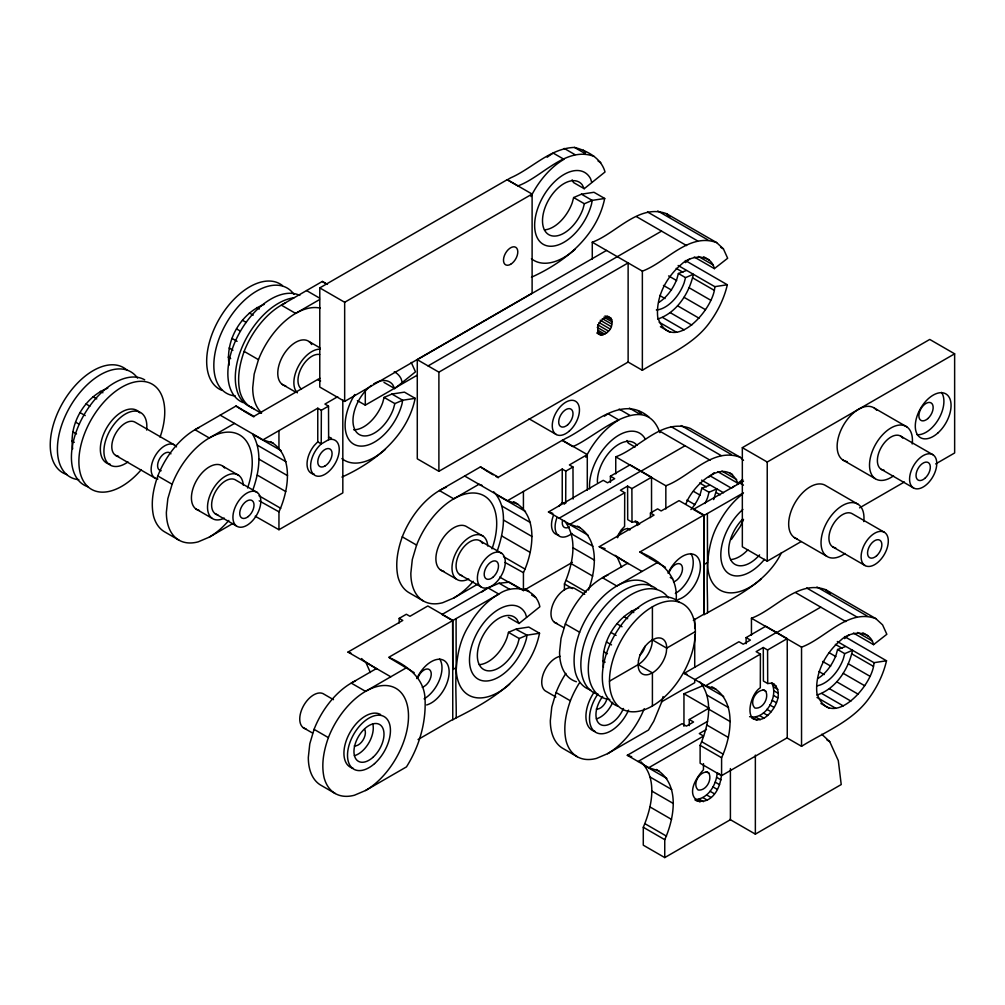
<?xml version="1.0" encoding="UTF-8"?>
<svg xmlns="http://www.w3.org/2000/svg" width="1005" height="1005" viewBox="0 0 1005 1005"><rect width="100%" height="100%" fill="white"/><g stroke="black" fill="none" stroke-linecap="round" stroke-linejoin="round"><path stroke-width="1.5" d="M255.232 516.231L278.95 529.723L278.963 511.821C288.749 490.44 294.528 455.629 270.508 441.597M319.778 287.895L319.778 387.051L344.665 401.422L532.11 293.209L532.11 194.066L507.211 179.694L319.778 287.895L344.665 302.279L344.665 401.422M357.391 400.643L365.292 405.141L365.305 390.229M499.699 577.096L523.417 590.588L523.442 572.687C533.567 550.954 538.982 514.975 513.63 501.671M564.433 589.91L564.446 583.943C572.662 564.596 578.579 538.429 564.295 520.603M640.914 761.803C658.237 778.774 651.73 807.354 643.301 827.278L643.275 845.18L664.745 857.579L730.409 819.703L730.396 768.574M664.745 857.579L664.757 839.678C674.468 818.02 680.41 783.913 656.328 769.466M699.995 682.006C714.279 699.832 708.362 725.999 700.133 745.346L700.121 763.247L721.577 775.646L787.254 737.77L787.229 638.627L765.772 626.228L746.112 637.597L746.125 643.69M721.577 775.646L721.603 757.745C731.627 735.76 737.268 700.46 711.829 686.754M328.509 406.133L321.349 410.266L321.223 443.959A20.238 11.683 -60 0 0 313.208 474.033A20.238 11.683 -60 0 0 336.662 460.491A20.238 11.683 -60 0 0 328.635 439.688L328.509 406.133L324.929 404.073L337.693 396.686M399.186 622.962L399.199 618.377L406.359 614.243L409.94 616.304L427.816 605.977L452.715 620.361L452.765 719.831L456.195 717.846C492.89 699.543 530.703 676.478 539.534 633.263L528.806 627.07L516.281 628.967L508.492 632.333L507.048 637.622A30.364 17.525 -60 0 1 479.285 664.657M565.702 503.291L565.815 471.131L572.976 466.998L573.101 499.02M635.198 520.841L638.414 522.701L635.449 521.796L632.007 522.135L631.881 488.593L627.585 486.106L620.424 490.239L624.721 492.726L624.595 526.419L621.14 530.062L617.045 536.758M650.423 517.613L650.449 513.015L657.597 508.882L661.177 510.955L679.066 500.628L703.952 515L703.977 614.143L693.312 620.311M703.475 763.612L703.45 769.742C672.559 804.666 716.728 816.06 721.464 775.295L717.181 772.82C716.439 784.566 708.437 798.447 695.711 799.528L700.008 802.003M774.114 684.103L771.149 683.186L767.707 683.538L767.569 649.996L763.285 647.509L756.124 651.642L760.421 654.117L760.295 687.809C749.403 694.267 742.481 727.469 764.001 718.16C774.616 711.754 785.533 691.239 771.978 682.86M676.151 600.563C678.35 575.199 661.19 561.167 639.934 551.984L703.952 515M749.592 716.678C765.395 720.145 778.448 697.269 772.104 683.739L776.388 686.214M72.687 448.858C68.767 424.211 84.445 397.063 107.749 388.144M229.127 365.117C225.195 340.469 240.873 313.321 264.177 304.402M611.756 324.087C613.929 311.01 597.385 319.163 597.925 327.793C595.751 340.883 612.309 332.73 611.756 324.087L602.309 318.623M603.427 667.333C600.199 643.1 615.751 616.693 638.64 607.95M252.67 490.465C259.089 472.576 262.669 451.421 252.594 434.16L281.061 450.604M497.136 551.33C503.58 532.688 508.643 507.638 493.706 491.834M588.49 590.036C596.128 569.471 599.596 538.944 577.473 526.13M456.195 717.846C456.697 687.018 451.459 653.438 468.77 625.814A60.036 36.796 -61.3 0 1 498.819 594.093C513.015 584.005 536.054 587.825 539.861 606.756L519.057 623.489L508.329 617.296M743.537 481.068L693.362 509.409L703.965 515.515L704.09 614.746L707.52 612.774C708.023 581.933 702.784 548.366 720.095 520.728A60.036 36.796 -61.3 0 1 742.645 493.97M516.206 629.432L527.022 635.16L539.534 633.263M686.114 270.596L678.388 273.511L676.955 278.787A30.364 17.525 -60 0 1 658.765 302.455M657.622 319.088C676.78 312.819 689.279 293.259 693.35 274.277L685.548 277.631L684.116 282.92A30.364 17.525 -60 0 1 656.34 309.955M592.272 259.265L592.272 242.218C616.065 233.537 638.841 203.349 666.566 213.701L716.653 242.607L723.412 248.876L727.658 258.26L714.379 268.637C710.912 253.109 690.724 255.144 681.491 264.252C666.328 277.104 655.649 297.003 657.722 317.241C670.988 356.574 714.015 309.728 714.806 286.664L678.136 265.496M709.593 485.214L701.879 488.129L700.435 493.417A30.364 17.525 -60 0 1 690.912 509.573M713.676 499.586L716.829 488.895L709.028 492.262L707.595 497.538A30.364 17.525 -60 0 1 704.957 503.53M845.293 646.617L837.58 649.519L836.135 654.808A30.364 17.525 -60 0 1 817.944 678.476M816.801 695.108C835.972 688.84 848.471 669.28 852.529 650.285L844.728 653.652L843.296 658.941A30.364 17.525 -60 0 1 816.839 685.837M751.451 635.273L751.451 618.238C775.257 609.558 798.02 579.37 825.746 589.709L875.845 618.628L882.591 624.896L886.837 634.281L873.559 644.657C870.091 629.13 849.916 631.165 840.683 640.273C825.507 653.124 814.829 673.023 816.902 693.262C830.168 732.595 873.194 685.749 873.998 662.684L837.316 641.517M663.074 696.591L662.031 701.176L653.778 721.238L648.464 730.057L607.573 753.675L596.468 758.398A60.715 35.049 -60 0 1 566.091 740.886C563.076 727.406 565.815 713.588 570.375 700.799A60.715 35.049 -60 0 1 579.433 682.898M341.939 477.086C375.418 462.011 407.389 436.007 415.166 398.344L404.437 392.138L391.912 394.048L384.111 397.415L382.679 402.704A30.364 17.525 -60 0 1 353.659 429.751M415.166 398.344L402.653 400.241L394.852 403.608L393.407 408.897A30.364 17.525 -60 0 1 356.875 432.627A30.364 17.525 -60 0 1 371.435 385.43M531.469 277.229C564.948 262.154 596.92 236.137 604.696 198.475L593.968 192.282L581.443 194.191L573.641 197.558L572.209 202.847A30.364 17.525 -60 0 1 544.446 229.869M604.696 198.475L592.184 200.384L584.382 203.751L582.938 209.04A30.364 17.525 -60 0 1 550.778 235.547A30.364 17.525 -60 0 1 549.584 198.287A30.364 17.525 -60 0 1 582.159 184.719L584.219 188.714L605.023 171.981C601.254 158.212 587.397 150.788 574.496 147.421C550.124 148.175 532.085 168.513 510.766 177.797L507.337 179.769L517.914 185.9C542.386 177.156 565.589 145.926 594.018 156.34M526.582 617.145L525.401 613.477A41.494 23.957 -60 0 0 479.938 628.125A41.494 23.957 -60 0 0 482.011 680.624A41.494 23.957 -60 0 0 526.394 638.803L527.022 635.16L519.221 638.527L517.789 643.816A30.364 17.525 -60 0 1 485.616 670.335A30.364 17.525 -60 0 1 484.435 633.062A30.364 17.525 -60 0 1 517.01 619.495L519.057 623.489M199.178 427.527A60.715 35.049 -60 0 0 157.81 475.981C153.25 488.782 150.574 502.601 153.526 516.067A60.715 35.049 -60 0 0 164.644 531.871L178.953 540.137M247.557 487.978A60.715 35.049 -60 0 0 229.781 432.15A60.715 35.049 -60 0 0 172.119 484.247L167.835 498.668L166.365 512.349A60.715 35.049 -60 0 0 198.199 541.846L209.316 537.122L233.06 523.404M285.533 302.945A60.715 35.049 -60 0 0 244.152 351.398C239.605 364.187 236.916 378.018 239.868 391.485A60.715 35.049 -60 0 0 253.75 408.62M320.256 308.133A60.715 35.049 -60 0 0 258.461 359.664L254.177 374.086L252.72 387.767A60.715 35.049 -60 0 0 261.602 412.816M355.456 680.9A60.715 35.049 -60 0 0 314.075 729.354L309.791 743.788L308.321 757.456A60.715 35.049 -60 0 0 320.909 785.244L335.218 793.51M365.581 790.495A60.715 35.049 -60 0 0 402.741 694.669A60.715 35.049 -60 0 0 328.384 737.62C323.824 750.408 321.085 764.227 324.1 777.707A60.715 35.049 -60 0 0 354.464 795.219L365.581 790.495L406.472 766.878C418.985 746.979 426.032 723.399 425.077 699.819C424.751 677.973 406.824 665.222 388.696 657.333L498.819 594.093L488.078 587.9L442.037 614.482L452.639 620.588L452.752 669.594L456.182 667.609A60.099 34.698 -60 0 0 509.673 684.129M446.459 487.199A60.715 35.049 -60 0 0 402.276 536.846C397.729 549.635 395.04 563.466 397.993 576.933A60.715 35.049 -60 0 0 409.11 592.736L423.419 601.003M492.023 548.831A60.715 35.049 -60 0 0 474.26 493.015A60.715 35.049 -60 0 0 416.585 545.099L412.301 559.534L410.844 573.214A60.715 35.049 -60 0 0 442.677 602.711L453.783 597.988L477.526 584.269M608.1 574.923A60.715 35.049 -60 0 0 565.312 624.005L561.029 638.439L559.571 652.107A60.715 35.049 -60 0 0 576.38 681.729M565.903 673.413A60.715 35.049 -60 0 0 556.067 692.533L551.783 706.967L550.325 720.635A60.715 35.049 -60 0 0 562.9 748.423L577.209 756.69M651.981 586.832A60.715 35.049 -60 0 0 579.634 632.258C575.061 645.059 572.335 658.878 575.35 672.358A60.715 35.049 -60 0 0 590.689 689.995M685.36 260.534L727.331 284.754C723.952 299.427 716.954 312.957 707.859 324.891C691 346.348 664.883 356.273 642.358 370.292L627.685 361.813M844.552 636.554L886.51 660.775C883.131 675.448 876.146 688.978 867.039 700.9C850.192 722.369 824.062 732.293 801.538 746.313L786.865 737.833M617.61 537.738C619.319 533.316 623.339 527.625 628.766 528.831L630.034 529.849L627.447 528.341M743.512 519.598L740.145 526.633L731.339 539.509M781.538 552.624C766.89 582.661 734.957 597.033 707.52 612.774M686.051 503.744C692.068 486.068 725.623 454.097 737.858 483.254L742.695 479.486M220.196 415.153L262.983 439.851L317.768 408.206L317.768 441.811L314.201 445.542A20.238 11.683 -60 0 0 314.201 474.159M558.667 506.407L562.235 502.676L562.235 469.059L507.45 500.716L464.662 476.018M383.96 382.377L394.689 388.571L415.492 371.837L411.246 362.453M685.385 262.594L689.694 258.963M708.864 477.212L714.241 472.677M844.564 638.615L848.873 634.984M327.467 284.39L322.354 281.438L281.337 305.131L295.646 313.397L319.527 299.603M344.665 302.279L532.11 194.066M320.532 380.882L317.907 379.375L253.888 416.346L235.999 406.02L194.983 429.713L209.291 437.979L234.504 423.419M320.093 378.307L317.806 379.639L320.457 381.159M417.276 359.677L438.896 372.152L628.125 262.921L628.125 362.064L438.896 471.295L417.289 458.82L417.276 359.677L606.518 250.433M428.092 365.908L661.566 231.125M365.292 405.141L416.949 375.355M592.272 242.218L642.358 271.136C666.164 262.456 688.928 232.268 716.653 242.607M278.95 529.723L342.831 492.877L342.805 399.94M587.284 490.239L587.284 454.599L562.385 440.24L498.367 477.212L480.478 466.885L439.449 490.578L453.77 498.844L478.983 484.284L481.91 485.227M587.284 454.599L569.395 464.938L572.976 466.998M615.751 473.883L615.751 456.835C639.557 448.167 662.32 417.967 690.058 428.318L740.145 457.237L743.512 460.365M580.161 527.688L569.923 524.371L548.454 511.972L603.251 480.327L607.548 482.802L614.696 478.682L610.412 476.194L630.072 464.825L651.529 477.237L651.542 512.864M559.182 518.178L640.801 471.031M640.801 471.295L685.046 445.755M569.923 524.371L624.721 492.726M631.881 488.593L651.529 477.237M615.751 456.835L665.838 485.754C689.644 477.086 712.407 446.886 740.145 457.237M801.161 541.582L767.23 561.179L742.343 546.808L742.331 447.665L929.751 339.439L954.637 353.823L954.649 452.966L935.63 463.946M376.46 668.526L351.248 683.099L365.556 691.352L406.585 667.659M523.417 590.588L572.348 562.373M742.331 447.665L767.23 462.024L954.637 353.823M703.965 515.515L743.461 492.839M627.71 563.177L602.498 577.737L616.806 586.003L657.823 562.31M704.078 564.521L707.507 562.536A60.099 34.698 -60 0 0 760.999 579.056M418.055 739.529L452.74 719.492M859.564 507.864L904.387 481.985M609.482 681.164L638.464 664.431A20.238 11.683 -60 0 0 652.006 643.966L652.371 639.884L666.679 648.137L695.347 631.592M715.862 689.078L705.623 685.774L684.154 673.375L738.951 641.73L743.248 644.205L750.396 640.072L746.112 637.597M694.882 679.568L776.501 632.434M776.501 632.698L820.746 607.146M661.391 701.93L694.731 682.671L694.731 679.581M705.623 685.774L760.421 654.117M767.569 649.996L787.229 638.627M801.538 746.313L801.538 647.157C825.344 638.477 848.107 608.289 875.845 618.628M659.016 771.011L648.778 767.707L627.308 755.295L682.106 723.65L686.402 726.138L693.563 722.005L689.267 719.53L708.927 708.161M638.049 761.501L707.62 721.314M706.44 729.442L699.279 733.575L703.575 736.049L648.778 767.707M729.869 819.402L755.358 834.125L841.223 784.553L838.296 760.584L829.715 741.615L821.751 734.24M390.769 676.792L347.994 652.082L402.791 620.437L399.199 618.377M642.019 571.443L599.231 546.733L654.029 515.088L650.449 513.015M328.635 439.688L321.223 443.959L317.768 441.811M648.891 417C621.04 393.257 590.211 426.924 565.639 438.456L562.21 440.441L572.787 446.559C594.797 438.293 644.017 388.332 659.896 432.652M520.062 588.402L509.334 582.197L499.083 583.214L488.078 587.9A60.099 34.698 -60 0 0 481.923 591.97M683.953 726.276L683.953 693.752L703.399 685.473M714.806 286.664L727.331 284.754M873.998 662.684L886.51 660.775M548.454 511.972L552.838 513.392M507.45 500.716L517.688 504.02M599.231 546.733L605.085 548.63M262.983 439.851L273.222 443.167M684.154 673.375L687.081 674.317M347.994 652.082L350.921 653.036M627.308 755.295L631.705 756.715M504.987 562.423L523.442 572.687M259.19 500.817L278.963 511.821M574.496 147.421L585.224 153.614M598.088 161.051L600.776 162.596M564.245 148.439L574.973 154.632M657.773 210.975L707.859 239.894M720.698 247.318L723.412 248.876M647.522 211.992L697.608 240.911M636.517 216.665L686.603 245.584M703.701 256.803L709.065 259.893M584.219 188.714L573.491 182.521L572.121 179.845M698.437 256.451L713.186 264.968M694.254 257.016L714.379 268.637M581.443 194.191L592.184 200.384L591.556 204.028A41.494 23.957 -60 0 1 547.16 245.848A41.494 23.957 -60 0 1 545.099 193.337A41.494 23.957 -60 0 1 590.551 178.702L591.744 182.357M573.641 197.558L584.382 203.751M676.177 268.36L682.885 272.229M692.721 277.908L714.191 290.307M678.388 273.511L685.548 277.631M668.614 275.923L676.667 280.558M689.191 287.794L710.648 300.194M663.451 285.42L671.491 290.068M684.016 297.304L705.485 309.691M874.337 408.093L906.724 426.786M659.669 295.457L665.034 298.56M677.558 305.784L699.028 318.183M900.593 436.082L932.791 454.662A19.233 11.105 -60 0 1 926.698 484.448A19.233 11.105 -60 0 1 910.04 474.837A19.233 11.105 -60 0 1 932.791 454.662M670.26 312.668L691.729 325.067M662.609 317.48L684.078 329.866M659.154 322.216L676.591 332.278M660.411 326.7L669.795 332.127M881.36 469.373L913.57 487.965M842.856 459.976L875.242 478.669M858.245 504.384L825.871 485.691A30.351 17.525 -60 0 0 794.226 504.183A30.351 17.525 -60 0 0 797.166 538.868M884.325 532.261A19.233 11.105 -60 0 0 861.574 552.436A19.233 11.105 -60 0 0 878.232 562.046A19.233 11.105 -60 0 0 884.325 532.261L852.127 513.668A19.233 11.105 -60 0 0 831.725 526.997A19.233 11.105 -60 0 0 835.708 547.838M681.252 425.592L731.339 454.511M671.001 426.61L721.088 455.529M629.356 408.093L640.097 414.286M660.009 431.296L710.095 460.215M619.105 409.098L629.846 415.304M729.869 472.966L732.557 474.511M721.917 471.069L736.678 479.599M743.436 485.139L739.404 482.815A60.099 34.698 -60 0 0 736.954 484.322M717.733 471.647L737.858 483.254M710.196 475.93L730.509 487.651M832.894 546.971L865.091 565.564M701.628 480.114L723.537 492.764M794.39 537.575L826.763 556.268M699.656 482.978L706.364 486.847M716.201 492.525L720.221 494.849M635.06 447.049L628.351 443.18L626.982 440.517M701.879 488.129L709.028 492.262M693.437 491.307L700.146 495.189M686.93 500.05L694.983 504.698M306.55 290.571L319.552 298.083M529.107 418.834L556.242 434.499M816.952 586.995L867.039 615.914M806.701 588.013L856.788 616.932M795.709 592.686L845.795 621.605M862.88 632.823L868.257 635.914M857.617 632.472L872.378 640.989M853.433 633.037L873.559 644.657M562.235 469.059L565.815 471.131M639.62 524.195L636.404 522.336L637.836 525.489M632.007 522.135L627.71 519.66L627.585 486.106M256.778 307.555L259.328 309.025M835.356 644.368L842.064 648.25M851.901 653.928L873.37 666.315M309.075 341.562L319.816 347.755M837.58 649.519L844.728 653.652M391.912 394.048L402.653 400.241L402.025 403.884A41.494 23.957 -60 0 1 358.082 445.805A41.494 23.957 -60 0 1 354.752 394.5M249.366 312.957L253.185 315.168M829.138 652.71L835.846 656.579M848.371 663.815L869.84 676.202M384.111 397.415L394.852 403.608M242.456 320.243L246.288 322.454M648.815 557.712L665.436 567.297M801.538 647.157L751.451 618.238M822.63 661.441L830.683 666.089M843.195 673.325L864.664 685.712M670.235 577.473L672.785 578.955M236.539 328.911L240.358 331.122M818.849 671.478L824.226 674.581M836.738 681.805L858.207 694.204M615.035 555.325L628.163 563.755M231.992 338.384L237.08 341.336M497.073 495.025L525.527 511.47M829.439 688.689L850.908 701.088M244.152 351.398L258.461 359.664M229.127 348.006L232.946 350.217M501.96 506.118L530.414 522.562M821.788 693.5L843.258 705.887M282.229 384.375L295.658 392.126M317.768 408.206L321.349 410.266M228.148 357.127L230.698 358.597M816.99 697.457L835.783 708.299M503.568 520.075L532.022 536.519M820.934 703.5L828.987 708.148M767.707 683.538L763.411 681.051L763.285 647.509M773.536 686.892L777.82 689.367M774.013 690.887L778.31 693.362M501.771 535.979L530.238 552.423M631.228 611.103L633.778 612.573M773.536 695.447L777.82 697.922M772.104 700.259L776.4 702.734M623.829 616.505L627.648 618.716M584.722 594.307L575.4 588.917A19.736 11.394 -60 0 0 554.421 601.091A19.736 11.394 -60 0 0 557.21 623.489M483.305 536.306L467.199 527.009A25.301 14.61 -60 0 0 440.303 542.612A25.301 14.61 -60 0 0 443.871 571.33M769.83 704.995L774.126 707.47M250.986 407.289L261.401 413.306M827.015 740.057L829.715 741.615M480.516 541.117L501.809 553.403A19.736 11.394 -60 0 1 494.096 584.307A19.736 11.394 -60 0 1 478.116 572.599A19.736 11.394 -60 0 1 501.809 553.403M503.492 556.644L525.175 569.169M766.865 709.329L771.162 711.804M616.919 623.791L622.02 626.743M763.411 712.972L767.707 715.46M759.717 715.673L764.001 718.16M610.99 632.472L616.09 635.411M756.011 717.256L760.295 719.731M752.557 717.595L756.853 720.07M751.74 717.922L753.888 719.165M524.836 588.792L528.869 591.116M531.595 595.061L535.615 597.372M606.442 641.944L611.543 644.883M499.083 583.214L509.811 589.407M638.1 664.594L652.408 672.86L652.408 705.962M257.494 445.253L285.948 461.697M565.312 624.005L579.634 632.258M683.953 693.752L709.078 708.249M554.471 622.309L563.78 627.698M603.59 651.567L607.409 653.765M402.276 536.846L416.585 545.099M459.574 574.508L480.88 586.794M259.089 459.222L287.556 475.667M602.611 660.674L605.161 662.157M440.353 569.822L456.458 579.119M257.305 475.114L285.759 491.558M100.337 391.297L102.887 392.767M222.721 466.144L238.826 475.44M508.492 632.333L519.221 638.527M92.925 396.699L96.756 398.91M257.343 492.538A19.736 11.394 -60 0 0 233.65 511.733A19.736 11.394 -60 0 0 249.629 523.442A19.736 11.394 -60 0 0 257.343 492.538L236.049 480.252A19.736 11.394 -60 0 0 215.057 492.425A19.736 11.394 -60 0 0 217.846 514.824M174.355 444.876L134.997 422.15A19.233 11.105 -60 0 0 114.595 435.479A19.233 11.105 -60 0 0 118.59 456.32M259.014 495.779L280.709 508.304M86.028 403.985L89.847 406.196M716.691 777.38L720.987 779.855M80.099 412.653L85.199 415.605M715.259 782.179L719.555 784.666M556.067 692.533L570.375 700.799M712.985 786.915L717.281 789.402M555.866 696.993L545.213 690.85A19.736 11.394 -60 0 1 544.069 671.943A19.736 11.394 -60 0 1 560.137 656.315M75.551 422.125L79.37 424.336M710.02 791.262L714.316 793.736M157.81 475.981L172.119 484.247M706.578 794.905L710.862 797.38M115.763 455.453L155.122 478.179M215.108 513.643L236.401 525.942M72.687 431.748L76.518 433.959M702.872 797.606L707.168 800.081M699.166 799.176L703.462 801.663M195.887 508.957L211.992 518.253M694.895 799.854L697.043 801.086M71.719 440.868L74.27 442.338M414.186 672.647L389.965 658.162M364.011 660.875L376.925 669.104M333.472 699.656L324.163 694.279A19.736 11.394 -60 0 0 303.183 706.452A19.736 11.394 -60 0 0 305.972 728.851M314.075 729.354L328.384 737.62M303.221 727.67L312.542 733.047M606.995 315.884L611.04 318.233M605.01 315.909L611.756 319.816M603.905 317.128L611.995 321.814M600.249 320.243L611.04 326.499M599.106 322.618L609.897 328.874M597.623 324.778L608.414 331.034M597.246 327.391L606.693 332.856M598.101 330.306L604.834 334.213M597.598 331.876L602.987 335.004M597.209 332.818L601.266 335.168M597.083 333.145L599.784 334.715M489.36 472.614L493.191 474.825M495.741 476.307L498.304 477.777M566.531 522.726L588 535.137M571.418 533.818L592.887 546.218M573.026 547.788L594.495 560.187M571.242 563.679L592.699 576.079M566.179 580.425L586.304 592.058M564.446 583.943L572.486 588.603M243.612 411.02L253.825 416.924M702.231 684.129L723.701 696.528M707.118 695.209L728.587 707.62M708.726 709.178L730.195 721.577M706.942 725.082L728.399 737.482M701.879 741.828L723.336 754.227M700.133 745.346L721.603 757.745M645.386 766.061L666.855 778.46M650.273 777.141L671.742 789.541M651.881 791.111L673.35 803.51M650.097 807.002L671.554 819.414M645.034 823.748L666.503 836.16M643.301 827.278L664.757 839.678M763.147 689.744L765.735 691.252C769.227 697.91 762.858 709.254 754.956 708.073C748.687 702.294 756.35 688.965 764.466 690.234L765.735 691.252M706.301 771.677L708.889 773.184C712.382 779.842 706.013 791.174 698.111 790.005C691.842 784.214 699.505 770.898 707.62 772.167L708.889 773.184M562.235 502.676L564.546 504.108M322.354 281.438L326.16 283.938M639.934 551.984L647.534 556.971M480.478 466.885L488.078 471.873M235.999 406.02L242.343 410.178M666.566 213.701L669.946 216.829M583.289 150.134L585.538 152.22M638.162 410.806L641.542 413.934M825.746 589.709L830.256 593.892M361.574 658.564L363.797 660.674M394.689 388.571L392.641 384.576A30.364 17.525 -60 0 0 373.672 383.923M617.321 557.499L621.593 567.197M366.071 662.848L370.355 672.546M402.214 382.227L401.02 378.558A41.494 23.957 -60 0 0 394.249 371.812M689.267 719.53L689.292 725.623M610.412 476.194L610.437 482.3M707.394 513.53L707.507 562.536M456.069 618.615L456.182 667.609M694.719 619.168L694.719 628.452M694.719 634.658L694.731 667.182M523.417 491.458L523.429 509.485M278.95 430.605L278.95 448.619M767.23 462.024L767.23 561.179M755.358 755.107L755.358 834.125M665.838 485.754L665.838 508.995M652.408 606.806L652.408 639.909M642.358 271.136L642.358 370.292M438.896 372.152L438.896 471.295M893.533 475.855A30.364 17.525 -60 0 1 869.526 465.918A30.364 17.525 -60 0 1 892.164 427.301A30.364 17.525 -60 0 1 912.226 443.971M845.067 553.454A30.364 17.525 -60 0 1 821.047 543.504A30.364 17.525 -60 0 1 843.685 504.887A30.364 17.525 -60 0 1 863.76 521.57M941.509 392.377A25.301 14.61 -60 0 1 938.67 418.959A25.301 14.61 -60 0 1 917.075 434.7M884.186 470.252A19.233 11.105 -60 0 1 881.36 447.175A19.233 11.105 -60 0 1 902.754 438.08M847.177 461.622A30.364 17.525 -60 0 1 843.333 425.429A30.364 17.525 -60 0 1 876.636 410.178M235.308 395.932A60.715 35.049 -60 0 1 226.414 323.07A60.715 35.049 -60 0 1 293.95 294.352M222.017 390.38A60.715 35.049 -60 0 1 219.253 318.937A60.715 35.049 -60 0 1 282.506 285.608M243.185 402.603A60.715 35.049 -60 0 1 238.524 334.627A60.715 35.049 -60 0 1 299.804 295.407M252.104 407.414A60.715 35.049 -60 0 1 240.861 350.192A60.715 35.049 -60 0 1 293.925 297.794M301.45 389.061A19.736 11.394 -60 0 1 301.412 367.843A19.736 11.394 -60 0 1 319.653 354.489M285.747 385.882A25.301 14.61 -60 0 1 283.825 354.3A25.301 14.61 -60 0 1 311.676 344.539M297.354 392.842A25.301 14.61 -60 0 1 298.284 366.461A25.301 14.61 -60 0 1 320.331 349.187M353.094 768.247A30.364 17.525 -60 0 1 348.949 734.391A30.364 17.525 -60 0 1 380.581 714.542M372.767 723.826A21.256 12.274 -60 0 1 354.363 755.697M364.652 729.328A10.125 5.842 -60 0 1 362.981 740.17A10.125 5.842 -60 0 1 354.288 745.861M416.774 678.551A25.301 14.61 -60 0 1 439.926 659.255A25.301 14.61 -60 0 1 447.841 680.486A25.301 14.61 -60 0 1 426.635 704.945M439.587 658.916A25.301 14.61 -60 0 1 424.11 698.852M417.904 677.646A10.125 5.842 -60 0 1 427.125 668.966A10.125 5.842 -60 0 1 430.831 677.131A10.125 5.842 -60 0 1 422.251 687.244M228.813 520.439A60.715 35.049 -60 0 1 209.316 537.122M224.278 518.115A25.301 14.61 -60 0 1 207.52 506.771A25.301 14.61 -60 0 1 224.982 476.445A25.301 14.61 -60 0 1 243.26 485.139M199.405 510.465A25.301 14.61 -60 0 1 196.905 479.825A25.301 14.61 -60 0 1 224.58 467.978M328.509 437.276A20.238 11.683 -60 0 1 331.474 438.193M385.443 449.285A60.099 34.698 -60 0 1 341.901 458.582M589.621 488.907A41.494 23.957 -60 0 1 611.228 440.73A41.494 23.957 -60 0 1 645.424 439.361M597.397 482.325A30.364 17.525 -60 0 1 612.535 448.984A30.364 17.525 -60 0 1 637.032 445.378M604.482 416.133A60.036 32.449 -58.7 0 1 608.113 413.784L618.841 419.977A60.099 34.698 -60 0 0 585.827 457.225M473.292 581.305A60.715 35.049 -60 0 1 453.783 597.988M462.325 575.689A19.736 11.394 -60 0 1 460.818 551.042A19.736 11.394 -60 0 1 482.551 543.429M468.757 578.981A25.301 14.61 -60 0 1 451.999 567.637A25.301 14.61 -60 0 1 469.448 537.311A25.301 14.61 -60 0 1 487.727 546.004M569.408 526.909A10.125 5.842 -60 0 1 562.499 520.502M558.68 535.024A20.238 11.683 -60 0 1 553.428 515.477M571.895 533.479A20.238 11.683 -60 0 1 557.687 534.899A20.238 11.683 -60 0 1 557.009 517.537M668.024 573.189A25.301 14.61 -60 0 1 691.164 553.893A25.301 14.61 -60 0 1 699.091 575.124A25.301 14.61 -60 0 1 677.873 599.596M690.837 553.567A25.301 14.61 -60 0 1 675.347 593.49M669.142 572.285A10.125 5.842 -60 0 1 678.362 563.604A10.125 5.842 -60 0 1 682.068 571.782A10.125 5.842 -60 0 1 673.501 581.895M759.579 554.898A30.364 17.525 -60 0 1 730.396 559.195A30.364 17.525 -60 0 1 742.783 519.045M764.504 559.333A41.494 23.957 -60 0 1 722.909 566.393A41.494 23.957 -60 0 1 742.883 509.447M747.821 549.836A30.364 17.525 -60 0 1 730.61 559.571M732.017 487.827A60.099 34.698 -60 0 1 734.479 485.993M617.648 706.151A60.715 35.049 -60 0 1 615.575 633.577A60.715 35.049 -60 0 1 679.317 602.41M609.771 699.48A60.715 35.049 -60 0 1 600.877 626.63A60.715 35.049 -60 0 1 668.413 597.9M596.179 693.764A60.715 35.049 -60 0 1 593.427 622.334A60.715 35.049 -60 0 1 656.667 588.993M645.009 646.265A10.125 5.842 -60 0 1 639.946 655.034M595.086 731.426A30.364 17.525 -60 0 1 594.332 691.88M628.565 710.133A30.364 17.525 -60 0 1 596.128 732.545A30.364 17.525 -60 0 1 597.9 693.952M623.464 708.487A21.256 12.274 -60 0 1 600.349 724.479A21.256 12.274 -60 0 1 602.623 696.465M644.23 708.713A60.715 35.049 -60 0 1 607.573 753.675M612.736 702.294A21.256 12.274 -60 0 1 596.354 718.877M607.02 698.601A10.125 5.842 -60 0 1 596.279 709.04M161.164 470.742A10.125 5.842 -60 0 1 159.682 458.607A10.125 5.842 -60 0 1 170.938 453.82M88.226 486.86A60.715 35.049 -60 0 1 82.083 418.382A60.715 35.049 -60 0 1 144.72 379.852M141.303 469.637A60.715 35.049 -60 0 1 79.408 468.983A60.715 35.049 -60 0 1 128.527 383.897A60.715 35.049 -60 0 1 160.059 437.175M157.936 479.046A19.233 11.105 -60 0 1 155.122 455.969A19.233 11.105 -60 0 1 176.516 446.873M78.867 479.674A60.715 35.049 -60 0 1 69.986 406.811A60.715 35.049 -60 0 1 137.522 378.094M67.046 474.636A60.715 35.049 -60 0 1 62.825 402.678A60.715 35.049 -60 0 1 127.246 370.368M110.374 464.323A30.364 17.525 -60 0 1 106.543 428.13A30.364 17.525 -60 0 1 139.846 412.879M127.937 461.936A30.364 17.525 -60 0 1 103.93 451.986A30.364 17.525 -60 0 1 126.567 413.369A30.364 17.525 -60 0 1 146.63 430.052M547.172 157.245A60.036 32.449 -58.7 0 1 553.24 153.112L563.981 159.305A60.099 34.698 -60 0 0 530.954 196.553M574.973 249.428A60.099 34.698 -60 0 1 531.431 258.725M638.502 660.536L638.1 665.059A20.238 11.683 -60 0 0 649.054 674.38L652.773 672.697A20.238 11.683 -60 0 0 666.328 652.22L666.717 647.71A20.238 11.683 -60 0 0 655.763 638.376L652.057 640.072A20.238 11.683 -60 0 0 638.502 660.536M925.027 478.229A10.125 5.842 -60 0 0 928.243 462.551A10.125 5.842 -60 0 0 916.271 473.167A10.125 5.842 -60 0 0 925.027 478.229M937.803 433.067A25.301 14.61 -60 0 0 945.818 393.872A25.301 14.61 -60 0 0 915.894 420.417A25.301 14.61 -60 0 0 937.803 433.067M927.866 418.557A10.125 5.842 -60 0 0 931.082 402.892A10.125 5.842 -60 0 0 919.11 413.507A10.125 5.842 -60 0 0 927.866 418.557M876.561 555.828A10.125 5.842 -60 0 0 879.764 540.15A10.125 5.842 -60 0 0 867.792 550.765A10.125 5.842 -60 0 0 876.561 555.828M374.538 763.624A30.364 17.525 -60 0 0 384.161 716.603A30.364 17.525 -60 0 0 348.245 748.449A30.364 17.525 -60 0 0 374.538 763.624M372.868 757.406A21.256 12.274 -60 0 0 379.601 724.492A21.256 12.274 -60 0 0 354.464 746.778A21.256 12.274 -60 0 0 372.868 757.406M248.285 516.52A10.125 5.842 -60 0 0 252.242 500.678A10.125 5.842 -60 0 0 240.095 510.515A10.125 5.842 -60 0 0 248.285 516.52M324.929 466.044A10.125 5.842 -60 0 0 331.135 450.077A10.125 5.842 -60 0 0 318.736 457.225A10.125 5.842 -60 0 0 324.929 466.044M492.764 577.385A10.125 5.842 -60 0 0 496.709 561.544A10.125 5.842 -60 0 0 484.561 571.38A10.125 5.842 -60 0 0 492.764 577.385M663.526 697.847A60.715 35.049 -60 0 0 682.772 603.804A60.715 35.049 -60 0 0 610.94 667.496A60.715 35.049 -60 0 0 663.526 697.847M569.383 430.982A19.233 11.105 -60 0 0 575.476 401.196A19.233 11.105 -60 0 0 552.725 421.371A19.233 11.105 -60 0 0 569.383 430.982M567.712 424.763A10.125 5.842 -60 0 0 570.915 409.085A10.125 5.842 -60 0 0 558.943 419.701A10.125 5.842 -60 0 0 567.712 424.763M510.641 264.302A10.125 5.842 -60 0 0 516.846 248.323A10.125 5.842 -60 0 0 504.447 255.484A10.125 5.842 -60 0 0 510.641 264.302"/></g></svg>
